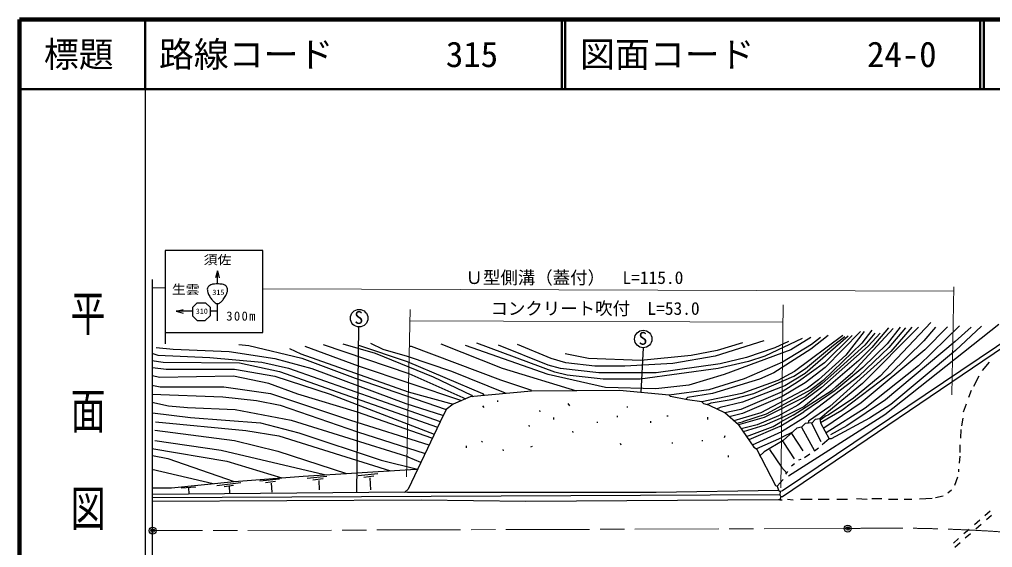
# Model space of a CAD drawing. Units: millimetres, scale not verified, with parts at other scales. Extents: x 40000 to 680000, y 20000 to 380000.
# Drawn here: x 40000 to 179516, y 304260 to 380000 of the extents above; entities that cross this region are included whole.
import ezdxf
from ezdxf.enums import TextEntityAlignment as Align

# ---------------------------------------------------------------- set-up
doc = ezdxf.new("R2010")
doc.units = ezdxf.units.MM
doc.header["$LTSCALE"] = 1000
doc.header["$PDMODE"] = 32
doc.header["$PDSIZE"] = 500
doc.linetypes.add('CHAIN', pattern=[18.5, 12, -1.5, 3.5, -1.5])
for name, color, linetype, lineweight in [('M-BGD', 7, 'Continuous', 25), ('M-BMK', 2, 'CHAIN', 13), ('M-BMK-SRVR', 3, 'Continuous', 25), ('M-STR-HTXT', 7, 'Continuous', 13), ('M-STR-STRC', 7, 'Continuous', 25), ('M-TTL', 2, 'Continuous', 140), ('M-TTL-BAND', 7, 'Continuous', 25), ('M-TTL-LINE', 7, 'Continuous', 50)]:
    doc.layers.add(name, color=color, linetype=linetype, lineweight=lineweight)
doc.layers.add('M-OTRS', color=6, linetype='Continuous')
doc.layers.add('M-TTL-TXT', color=7, linetype='Continuous')
doc.styles.add('@ＭＳ ゴシック', font='')
doc.styles.add('ＭＳ ゴシック', font='')
doc.styles.get('@ＭＳ ゴシック').set_extended_font_data('@MS Gothic')
doc.styles.get('ＭＳ ゴシック').set_extended_font_data('MS Gothic')

msp = doc.modelspace()

# ---------------------------------------------------------------- linework, layer by layer
at = {"layer": 'M-BGD'}
for p, q in [((170672, 336522), (163391, 328817)), ((180409, 336268), (164068, 323314)), ((88625, 335909), (88301, 312158)), ((183457, 335337), (149421, 312392)), ((184134, 335083), (149421, 311545)), ((160597, 335252), (155517, 330087)), ((161105, 335252), (158480, 331865)), ((159496, 329410), (165253, 335675)), ((162205, 335421), (160766, 333559)), ((168894, 335845), (160851, 327801)), ((162629, 334998), (161189, 333305)), ((163391, 334998), (161697, 333135)), ((164576, 335760), (162205, 332966)), ((166269, 335845), (164407, 333474)), ((167031, 335760), (164661, 332966)), ((167963, 335845), (164915, 332373)), ((174760, 336051), (168894, 330341)), ((171349, 335845), (169656, 333897)), ((173043, 335929), (169825, 332627)), ((176429, 335845), (174143, 333813)), ((177953, 336014), (174228, 332543)), ((86344, 333474), (91001, 332119)), ((90323, 333559), (92101, 332712)), ((100399, 333474), (109204, 330003)), ((116739, 329410), (105563, 333559)), ((146711, 333897), (139769, 331696)), ((143663, 333643), (140023, 332543)), ((152215, 334236), (146881, 331696)), ((150267, 333813), (148320, 332881)), ((153485, 334405), (150606, 332627)), ((158057, 334659), (151114, 329495)), ((158819, 334575), (152638, 329241)), ((155940, 334659), (153485, 332712)), ((154839, 334405), (153569, 333389)), ((160766, 333559), (155229, 328199)), ((159411, 334659), (155432, 330765)), ((156702, 333305), (158346, 334548)), ((164407, 333474), (160935, 330087)), ((174143, 333813), (164153, 325431)), ((169656, 333897), (164830, 329156)), ((58997, 332119), (59843, 331865)), ((59589, 332966), (62045, 332712)), ((62045, 332712), (70088, 332373)), ((70088, 332373), (76607, 331357)), ((71443, 333389), (72882, 333220)), ((72882, 333220), (80502, 331442)), ((78724, 332797), (80333, 332035)), ((80925, 333135), (88545, 330341)), ((83550, 333389), (95827, 329241)), ((88630, 333305), (95573, 330934)), ((91001, 332119), (99298, 328733)), ((92101, 332712), (95573, 331696)), ((95911, 333135), (96165, 333135)), ((96165, 333135), (108950, 328309)), ((115808, 329071), (103955, 333220)), ((115808, 330426), (108696, 333305)), ((116231, 331357), (111405, 333389)), ((129421, 332918), (129075, 326498)), ((140023, 332543), (136297, 331781)), ((150606, 332627), (141039, 329071)), ((148320, 332881), (144256, 331527)), ((153485, 332712), (148151, 329325)), ((153569, 333389), (149421, 330849)), ((152723, 329918), (156702, 333305)), ((161697, 333135), (155009, 327209)), ((164915, 332373), (156194, 324499)), ((161189, 333305), (157210, 329664)), ((162205, 332966), (160343, 331103)), ((164661, 332966), (160343, 328817)), ((169825, 332627), (160681, 325007)), ((174228, 332543), (164915, 324753)), ((58997, 331103), (60605, 330849)), ((59843, 331865), (67294, 331527)), ((60605, 330849), (71527, 330765)), ((67294, 331527), (74745, 330849)), ((71527, 330765), (77285, 329495)), ((74745, 330849), (78555, 330003)), ((76607, 331357), (81941, 329918)), ((80333, 332035), (95742, 326616)), ((80502, 331442), (88122, 328563)), ((95573, 331696), (101923, 329579)), ((95573, 330934), (106410, 326362)), ((118348, 330765), (116231, 331357)), ((121565, 331357), (118263, 332035)), ((122497, 330257), (118348, 330765)), ((129101, 331103), (121565, 331357)), ((133673, 330680), (126815, 330257)), ((136297, 331781), (129101, 331103)), ((139769, 331696), (133673, 330680)), ((144510, 330934), (140192, 329918)), ((144256, 331527), (140446, 330595)), ((149421, 330849), (143917, 328479)), ((146881, 331696), (144510, 330934)), ((155432, 330765), (151707, 328055)), ((158480, 331865), (154585, 328309)), ((160343, 331103), (155347, 326785)), ((179054, 330849), (178038, 329664)), ((59081, 330087), (61029, 329833)), ((61029, 329833), (70850, 329833)), ((70850, 329833), (76607, 328817)), ((77285, 329495), (99956, 321543)), ((78555, 330003), (100340, 322353)), ((81941, 329918), (95403, 324923)), ((88545, 330341), (103362, 325346)), ((101923, 329579), (109627, 326447)), ((109204, 330003), (119848, 326744)), ((117586, 329918), (115808, 330426)), ((118517, 328987), (116739, 329410)), ((123089, 329325), (117586, 329918)), ((126815, 330257), (122497, 330257)), ((131302, 329325), (123089, 329325)), ((140192, 329918), (129016, 328394)), ((140446, 330595), (131302, 329325)), ((148151, 329325), (146119, 328394)), ((151114, 329495), (148743, 328225)), ((151029, 328817), (152723, 329918)), ((155517, 330087), (152638, 327886)), ((157210, 329664), (155093, 327801)), ((157041, 327293), (159496, 329410)), ((160935, 330087), (157210, 326955)), ((168894, 330341), (161274, 324245)), ((60097, 328648), (59081, 328902)), ((70681, 328817), (60097, 328648)), ((75761, 327801), (70681, 328817)), ((76607, 328817), (84566, 326277)), ((88122, 328563), (101161, 324076)), ((95827, 329241), (103990, 325588)), ((99298, 328733), (104801, 326108)), ((108950, 328309), (113268, 326870)), ((124021, 327209), (115808, 329071)), ((123682, 328394), (118517, 328987)), ((129016, 328394), (123682, 328394)), ((141039, 329071), (135959, 327547)), ((143917, 328479), (138837, 326870)), ((146119, 328394), (139345, 326362)), ((148743, 328225), (143579, 326362)), ((145272, 326362), (151029, 328817)), ((151707, 328055), (149336, 326616)), ((152638, 327886), (149336, 325939)), ((152638, 329241), (149759, 327463)), ((160343, 328817), (152638, 322975)), ((154585, 328309), (152977, 327124)), ((155229, 328199), (153485, 326870)), ((164830, 329156), (157887, 323907)), ((163391, 328817), (159581, 325685)), ((177530, 328817), (176768, 327378)), ((58997, 327547), (60182, 327293)), ((60182, 327293), (69326, 327293)), ((69326, 327293), (76015, 326362)), ((79909, 326277), (75761, 327801)), ((95742, 326616), (102177, 324838)), ((113437, 326701), (104632, 325854)), ((113268, 326870), (113437, 326701)), ((126053, 326785), (113437, 326701)), ((131217, 327039), (124021, 327209)), ((133165, 326108), (126053, 326785)), ((135959, 327547), (131217, 327039)), ((138837, 326870), (133165, 326108)), ((149336, 326616), (143409, 324076)), ((149759, 327463), (143663, 325092)), ((152977, 327124), (146288, 323568)), ((153485, 326870), (147050, 323399)), ((150945, 323229), (156520, 326836)), ((155009, 327209), (151622, 324669)), ((155347, 326785), (152462, 324455)), ((156956, 326785), (152469, 323737)), ((155093, 327801), (152638, 325854)), ((160851, 327801), (155771, 323568)), ((156520, 326836), (157041, 327293)), ((157210, 326955), (156956, 326785)), ((176429, 326785), (176091, 325769)), ((58997, 326277), (69157, 325854)), ((58997, 325092), (61367, 324584)), ((69157, 325854), (73983, 325346)), ((73983, 325346), (77369, 324669)), ((76015, 326362), (87445, 322552)), ((88461, 323653), (79909, 326277)), ((84566, 326277), (99467, 320520)), ((104632, 325854), (102177, 324838)), ((104801, 326108), (104973, 325887)), ((106410, 326362), (106579, 326108)), ((108527, 325346), (108527, 325177)), ((133334, 325939), (133165, 326108)), ((135789, 325431), (133334, 325939)), ((135789, 325769), (135509, 325489)), ((139345, 326362), (135789, 325769)), ((137821, 325177), (135789, 325431)), ((143579, 326362), (137821, 325177)), ((137821, 325177), (138075, 324923)), ((139176, 325007), (142055, 325515)), ((143663, 325092), (140446, 324330)), ((142055, 325515), (145272, 326362)), ((149336, 325939), (143663, 323483)), ((152638, 325854), (146796, 322891)), ((159581, 325685), (155940, 323229)), ((164153, 325431), (158649, 321705)), ((61367, 324584), (64077, 324330)), ((64077, 324330), (70935, 324076)), ((70935, 324076), (78978, 322552)), ((77369, 324669), (88461, 320859)), ((95403, 324923), (100653, 323229)), ((101161, 324076), (100314, 322298)), ((102177, 324838), (101161, 324076)), ((106410, 324584), (106579, 324330)), ((114538, 323907), (114623, 323737)), ((118602, 324923), (118856, 324584)), ((127153, 324499), (127153, 324330)), ((138075, 324923), (138583, 324753)), ((138583, 324753), (139176, 325007)), ((139007, 324584), (138583, 324753)), ((141123, 323568), (139007, 324584)), ((140446, 324330), (139952, 324130)), ((143409, 324076), (141123, 323568)), ((151622, 324669), (148828, 323145)), ((148997, 321621), (152469, 323737)), ((152462, 324455), (149421, 322891)), ((156194, 324499), (153146, 322383)), ((157887, 323907), (154839, 322129)), ((160681, 325007), (155347, 321367)), ((161274, 324245), (155686, 320689)), ((164915, 324753), (161867, 322806)), ((175752, 324838), (175329, 323653)), ((59081, 323568), (64500, 322891)), ((59505, 322298), (72459, 321028)), ((64500, 322891), (74575, 322129)), ((78978, 322552), (95488, 317387)), ((87445, 322552), (98705, 318996)), ((99129, 319927), (88461, 323653)), ((100314, 322298), (95742, 312646)), ((116570, 322891), (116570, 322637)), ((122835, 322298), (122835, 322129)), ((125714, 323145), (125714, 322975)), ((130455, 322383), (130455, 322129)), ((132826, 323145), (132995, 323145)), ((138668, 322975), (138668, 322637)), ((143071, 321875), (141123, 323568)), ((143663, 323483), (141766, 323009)), ((146288, 323568), (142428, 322434)), ((142819, 322094), (143663, 322298)), ((146796, 322891), (143071, 321875)), ((147050, 323399), (143663, 322298)), ((148828, 323145), (145780, 321875)), ((149421, 322891), (146881, 321790)), ((150945, 323229), (148997, 322213)), ((152638, 322975), (149251, 320859)), ((164068, 323314), (150267, 314509)), ((153146, 322383), (153061, 322129)), ((154077, 322637), (153654, 322129)), ((154755, 322721), (154077, 322637)), ((155771, 323568), (154755, 322721)), ((154755, 322721), (154839, 322129)), ((155686, 323145), (154780, 322544)), ((155940, 323229), (155686, 323145)), ((161867, 322806), (156363, 319843)), ((175244, 322806), (175075, 321705)), ((59420, 321113), (70850, 319589)), ((72459, 321028), (77200, 320266)), ((74575, 322129), (80079, 320689)), ((113014, 321790), (113099, 321621)), ((119279, 320943), (119364, 320774)), ((143071, 321875), (145272, 318657)), ((145780, 321875), (143494, 321282)), ((146881, 321790), (143757, 320871)), ((144218, 320198), (148066, 321621)), ((148997, 321621), (144555, 319705)), ((148066, 321621), (148997, 322213)), ((151453, 321367), (149505, 319589)), ((152130, 321536), (151453, 321367)), ((152638, 322044), (152130, 321536)), ((152130, 321536), (153993, 318149)), ((153654, 322129), (152638, 322044)), ((154924, 319419), (153569, 322129)), ((154839, 322129), (156109, 319843)), ((158649, 321705), (156279, 320435)), ((174990, 321197), (174905, 319927)), ((59420, 319589), (68903, 318234)), ((70850, 319589), (77031, 318065)), ((77200, 320266), (93193, 315265)), ((80079, 320689), (91847, 316795)), ((88461, 320859), (98161, 317753)), ((106241, 319504), (106410, 319419)), ((137906, 319673), (137906, 319504)), ((141123, 320266), (141039, 320012)), ((149251, 320859), (145075, 318945)), ((149251, 320012), (145695, 318403)), ((149505, 319589), (146796, 317980)), ((149336, 320097), (149251, 320012)), ((150842, 320809), (149336, 320097)), ((149590, 319335), (149336, 319504)), ((150691, 320605), (152299, 318149)), ((156109, 319843), (155093, 318996)), ((156363, 319843), (156109, 319843)), ((58997, 318488), (69749, 316625)), ((68903, 318234), (83716, 314743)), ((104039, 318827), (104039, 318573)), ((109289, 318319), (109373, 318149)), ((113522, 318742), (113268, 318657)), ((126137, 319250), (126222, 318996)), ((133588, 319335), (133588, 319165)), ((145272, 318657), (145695, 318403)), ((145695, 318403), (148405, 313154)), ((147558, 318319), (149251, 315779)), ((151114, 316964), (149590, 319335)), ((153993, 318149), (154585, 318573)), ((174821, 318996), (174821, 317895)), ((59081, 317472), (61283, 317049)), ((61283, 317049), (70765, 313747)), ((77031, 318065), (86869, 314883)), ((91847, 316795), (97076, 315505)), ((95742, 317218), (95488, 317387)), ((97550, 316462), (95742, 317218)), ((141631, 317472), (141631, 317218)), ((146796, 317980), (146119, 317387)), ((152045, 316879), (151707, 316795)), ((153315, 317641), (152553, 317133)), ((174821, 317387), (174736, 316371)), ((58997, 315525), (67756, 313434)), ((69749, 316625), (77621, 314274)), ((80671, 314509), (96081, 315440)), ((96081, 315440), (97076, 315505)), ((149251, 315779), (150013, 314932)), ((151114, 316287), (150691, 315948)), ((174651, 315525), (174651, 315101)), ((70765, 313747), (80671, 314509)), ((74450, 313849), (77274, 314114)), ((81244, 314226), (84068, 314491)), ((82055, 313984), (83522, 314156)), ((88552, 314612), (91376, 314877)), ((89363, 314370), (90830, 314542)), ((90213, 314261), (90313, 312541)), ((149505, 314001), (148659, 313069)), ((150098, 315186), (149844, 314763)), ((174482, 314339), (174059, 313154)), ((59091, 312815), (61791, 312815)), ((61791, 312815), (70765, 313747)), ((63175, 312812), (65289, 312984)), ((64252, 312800), (64266, 311992)), ((68299, 313177), (71727, 313599)), ((69331, 313038), (70688, 313210)), ((70054, 312997), (70121, 312097)), ((75261, 313607), (76728, 313778)), ((76112, 313498), (76174, 312179)), ((82905, 313875), (82968, 312557)), ((95729, 312652), (95234, 312223)), ((148405, 313154), (148659, 313069)), ((148659, 313069), (148828, 312477)), ((95234, 312223), (59092, 311884)), ((148997, 311799), (59092, 311376)), ((95234, 312223), (95645, 312228)), ((95657, 312223), (131302, 312223)), ((148828, 311122), (112591, 310868)), ((131302, 312223), (148835, 312472)), ((148828, 312477), (149082, 312307)), ((148997, 311123), (148828, 311122)), ((149082, 312307), (148997, 311799)), ((148997, 311799), (149167, 311545)), ((149167, 311545), (148997, 311123)), ((148997, 311123), (149336, 311122)), ((149421, 312392), (149063, 312320)), ((149421, 311545), (149167, 311545)), ((150098, 311207), (150945, 311122)), ((151961, 311207), (153654, 311207)), ((154501, 311207), (156109, 311207)), ((157210, 311207), (158734, 311207)), ((160004, 311291), (161528, 311207)), ((162205, 311291), (163645, 311291)), ((164576, 311207), (165931, 311207)), ((166862, 311207), (167963, 311207)), ((170841, 311291), (169063, 311207)), ((172450, 311630), (171349, 311376)), ((173635, 312477), (173127, 312053)), ((97605, 311037), (59093, 310868)), ((112591, 310868), (97605, 311037)), ((179185, 309483), (178430, 308828)), ((179386, 308872), (178631, 308216)), ((177675, 308172), (176920, 307516)), ((177876, 307560), (177121, 306905)), ((174655, 305549), (173900, 304893)), ((176165, 306860), (175410, 306205)), ((176366, 306249), (175611, 305593)), ((174856, 304937), (174101, 304282))]:
    msp.add_line(p, q, dxfattribs=at)
for centre in [(88704, 337156), (129434, 334168)]:
    msp.add_circle(centre, 1250, dxfattribs=at)
at = {"layer": 'M-BMK'}
msp.add_line((158752, 306979), (59095, 306682), dxfattribs=at)
msp.add_arc((164611, 66060), 240990, 67.52148, 91.39311, dxfattribs=at)
at = {"layer": 'M-BMK-SRVR'}
for p, q in [((59095, 306682), (59071, 342718)), ((59095, 270646), (59071, 306682))]:
    msp.add_line(p, q, dxfattribs=at)
for centre in [(59095, 306682), (158752, 306979)]:
    msp.add_circle(centre, 500, dxfattribs=at)
for p in [(158752, 306979), (59095, 306682)]:
    msp.add_point(p, dxfattribs=at)
at = {"layer": 'M-OTRS'}
msp.add_point((59095, 306682), dxfattribs=at)
at = {"layer": 'M-STR-HTXT'}
for p, q in [((59081, 341517), (60876, 341516)), ((74871, 341348), (173950, 341009)), ((173961, 341667), (173681, 326152)), ((149505, 339062), (149175, 312831)), ((95996, 338385), (95488, 314425)), ((95996, 336776), (149505, 336607))]:
    msp.add_line(p, q, dxfattribs=at)
at = {"layer": 'M-STR-STRC'}
for p, q in [((74871, 346862), (60876, 346862)), ((60876, 346862), (60876, 333467)), ((74871, 335125), (74871, 346862)), ((68378, 343936), (68110, 342936)), ((68378, 342070), (68378, 343936)), ((68378, 343936), (68646, 342936)), ((65477, 339354), (64799, 338675)), ((65477, 339354), (66694, 339354)), ((66694, 339354), (67326, 338722)), ((68378, 336770), (68378, 339246)), ((62469, 338139), (63469, 338407)), ((64799, 338139), (62469, 338139)), ((62469, 338139), (63469, 337872)), ((64799, 338675), (64799, 337506)), ((67326, 338722), (67326, 337506)), ((68378, 338139), (67326, 338139)), ((64799, 337506), (65479, 336826)), ((65479, 336826), (66646, 336826)), ((67326, 337506), (66646, 336826)), ((60876, 335125), (74871, 335125))]:
    msp.add_line(p, q, dxfattribs=at)
msp.add_open_spline([(67987, 342049), (68274, 342081), (68437, 342072), (68725, 342057), (68865, 342050), (68945, 342049), (69082, 342018), (69229, 341984), (69317, 341967), (69447, 341891), (69551, 341829), (69606, 341783), (69677, 341685), (69759, 341569), (69794, 341491), (69820, 341351), (69845, 341214), (69829, 341132), (69804, 340994), (69773, 340828), (69737, 340737), (69669, 340582), (69555, 340324), (69474, 340185), (69312, 339955), (69192, 339785), (69118, 339691), (68963, 339551), (68823, 339424), (68741, 339345), (68566, 339273), (68517, 339253), (68485, 339252), (68431, 339249), (68345, 339245), (68291, 339236), (68209, 339265), (68071, 339314), (68011, 339383), (67900, 339479), (67786, 339579), (67734, 339648), (67638, 339765), (67485, 339952), (67397, 340057), (67273, 340265), (67145, 340480), (67071, 340604), (66996, 340844), (66955, 340972), (66946, 341050), (66940, 341185), (66935, 341300), (66926, 341370), (66964, 341478), (67008, 341605), (67058, 341670), (67154, 341764), (67241, 341849), (67304, 341885), (67416, 341930), (67627, 342016), (67761, 342025), (67987, 342049)], degree=3, knots=[0, 0, 0, 0, 1, 1, 1, 2, 2, 2, 3, 3, 3, 4, 4, 4, 5, 5, 5, 6, 6, 6, 7, 7, 7, 8, 8, 8, 9, 9, 9, 10, 10, 10, 11, 11, 11, 12, 12, 12, 13, 13, 13, 14, 14, 14, 15, 15, 15, 16, 16, 16, 17, 17, 17, 18, 18, 18, 19, 19, 19, 20, 20, 20, 21, 21, 21, 21], dxfattribs=at)
at = {"layer": 'M-TTL'}
for p, q in [((40000, 380000), (40000, 20000)), ((680000, 380000), (40000, 380000))]:
    msp.add_line(p, q, dxfattribs=at)
at = {"layer": 'M-TTL-BAND'}
msp.add_line((58000, 370000), (58000, 20000), dxfattribs=at)
at = {"layer": 'M-TTL-LINE'}
for p, q in [((58000, 380000), (58000, 370000)), ((117750, 380000), (117750, 370000)), ((118250, 380000), (118250, 370000)), ((177750, 380000), (177750, 370000)), ((178250, 380000), (178250, 370000)), ((40000, 370000), (680000, 370000))]:
    msp.add_line(p, q, dxfattribs=at)

# ---------------------------------------------------------------- texts
at = {"layer": 'M-BGD', "style": 'ＭＳ ゴシック'}
for p in [(88025, 335783), (128756, 332794)]:
    msp.add_text('S', height=1833, dxfattribs=at).set_placement(p, align=Align.BOTTOM_LEFT)
at = {"layer": 'M-STR-HTXT', "style": 'ＭＳ ゴシック'}
for s, p in [('Ｕ型側溝（蓋付）\u3000L=115.0', (103955, 341509)), ('コンクリート吹付\u3000L=53.0', (107536, 337084))]:
    msp.add_text(s, height=1833, dxfattribs=at).set_placement(p, align=Align.BOTTOM_LEFT)
at = {"layer": 'M-STR-STRC', "style": 'ＭＳ ゴシック', "width": 1.1}
for s, p in [('須佐', (66420, 344479)), ('生雲', (61865, 340242))]:
    msp.add_text(s, height=1320, dxfattribs=at).set_placement(p, align=Align.BOTTOM_LEFT)
at = {"layer": 'M-STR-STRC', "style": 'ＭＳ ゴシック'}
for s, p in [('315', (67660, 340247)), ('310', (65281, 337536))]:
    msp.add_text(s, height=769.8, dxfattribs=at).set_placement(p, align=Align.BOTTOM_LEFT)
at = {"layer": 'M-STR-STRC', "insert": (69657, 336783), "char_height": 1320, "attachment_point": 7, "style": 'ＭＳ ゴシック'}
msp.add_mtext('\\T1.22;300m', dxfattribs=at)
at = {"layer": 'M-TTL-BAND', "style": '@ＭＳ ゴシック', "width": 1.4}
msp.add_text('平  面  図', height=3666, rotation=270, dxfattribs=at).set_placement((49777, 306475), align=Align.MIDDLE_RIGHT)
at = {"layer": 'M-TTL-TXT', "style": 'ＭＳ ゴシック'}
msp.add_text('標題', height=3666, dxfattribs=at).set_placement((48500, 375000), align=Align.MIDDLE_CENTER)
for s, p in [('路線コード', (60000, 375000)), ('315', (101142, 375000)), ('図面コード', (120380, 375000)), ('24-0', (161521, 375000))]:
    msp.add_text(s, height=3666, dxfattribs=at).set_placement(p, align=Align.MIDDLE_LEFT)

doc.saveas('drawing.dxf')
